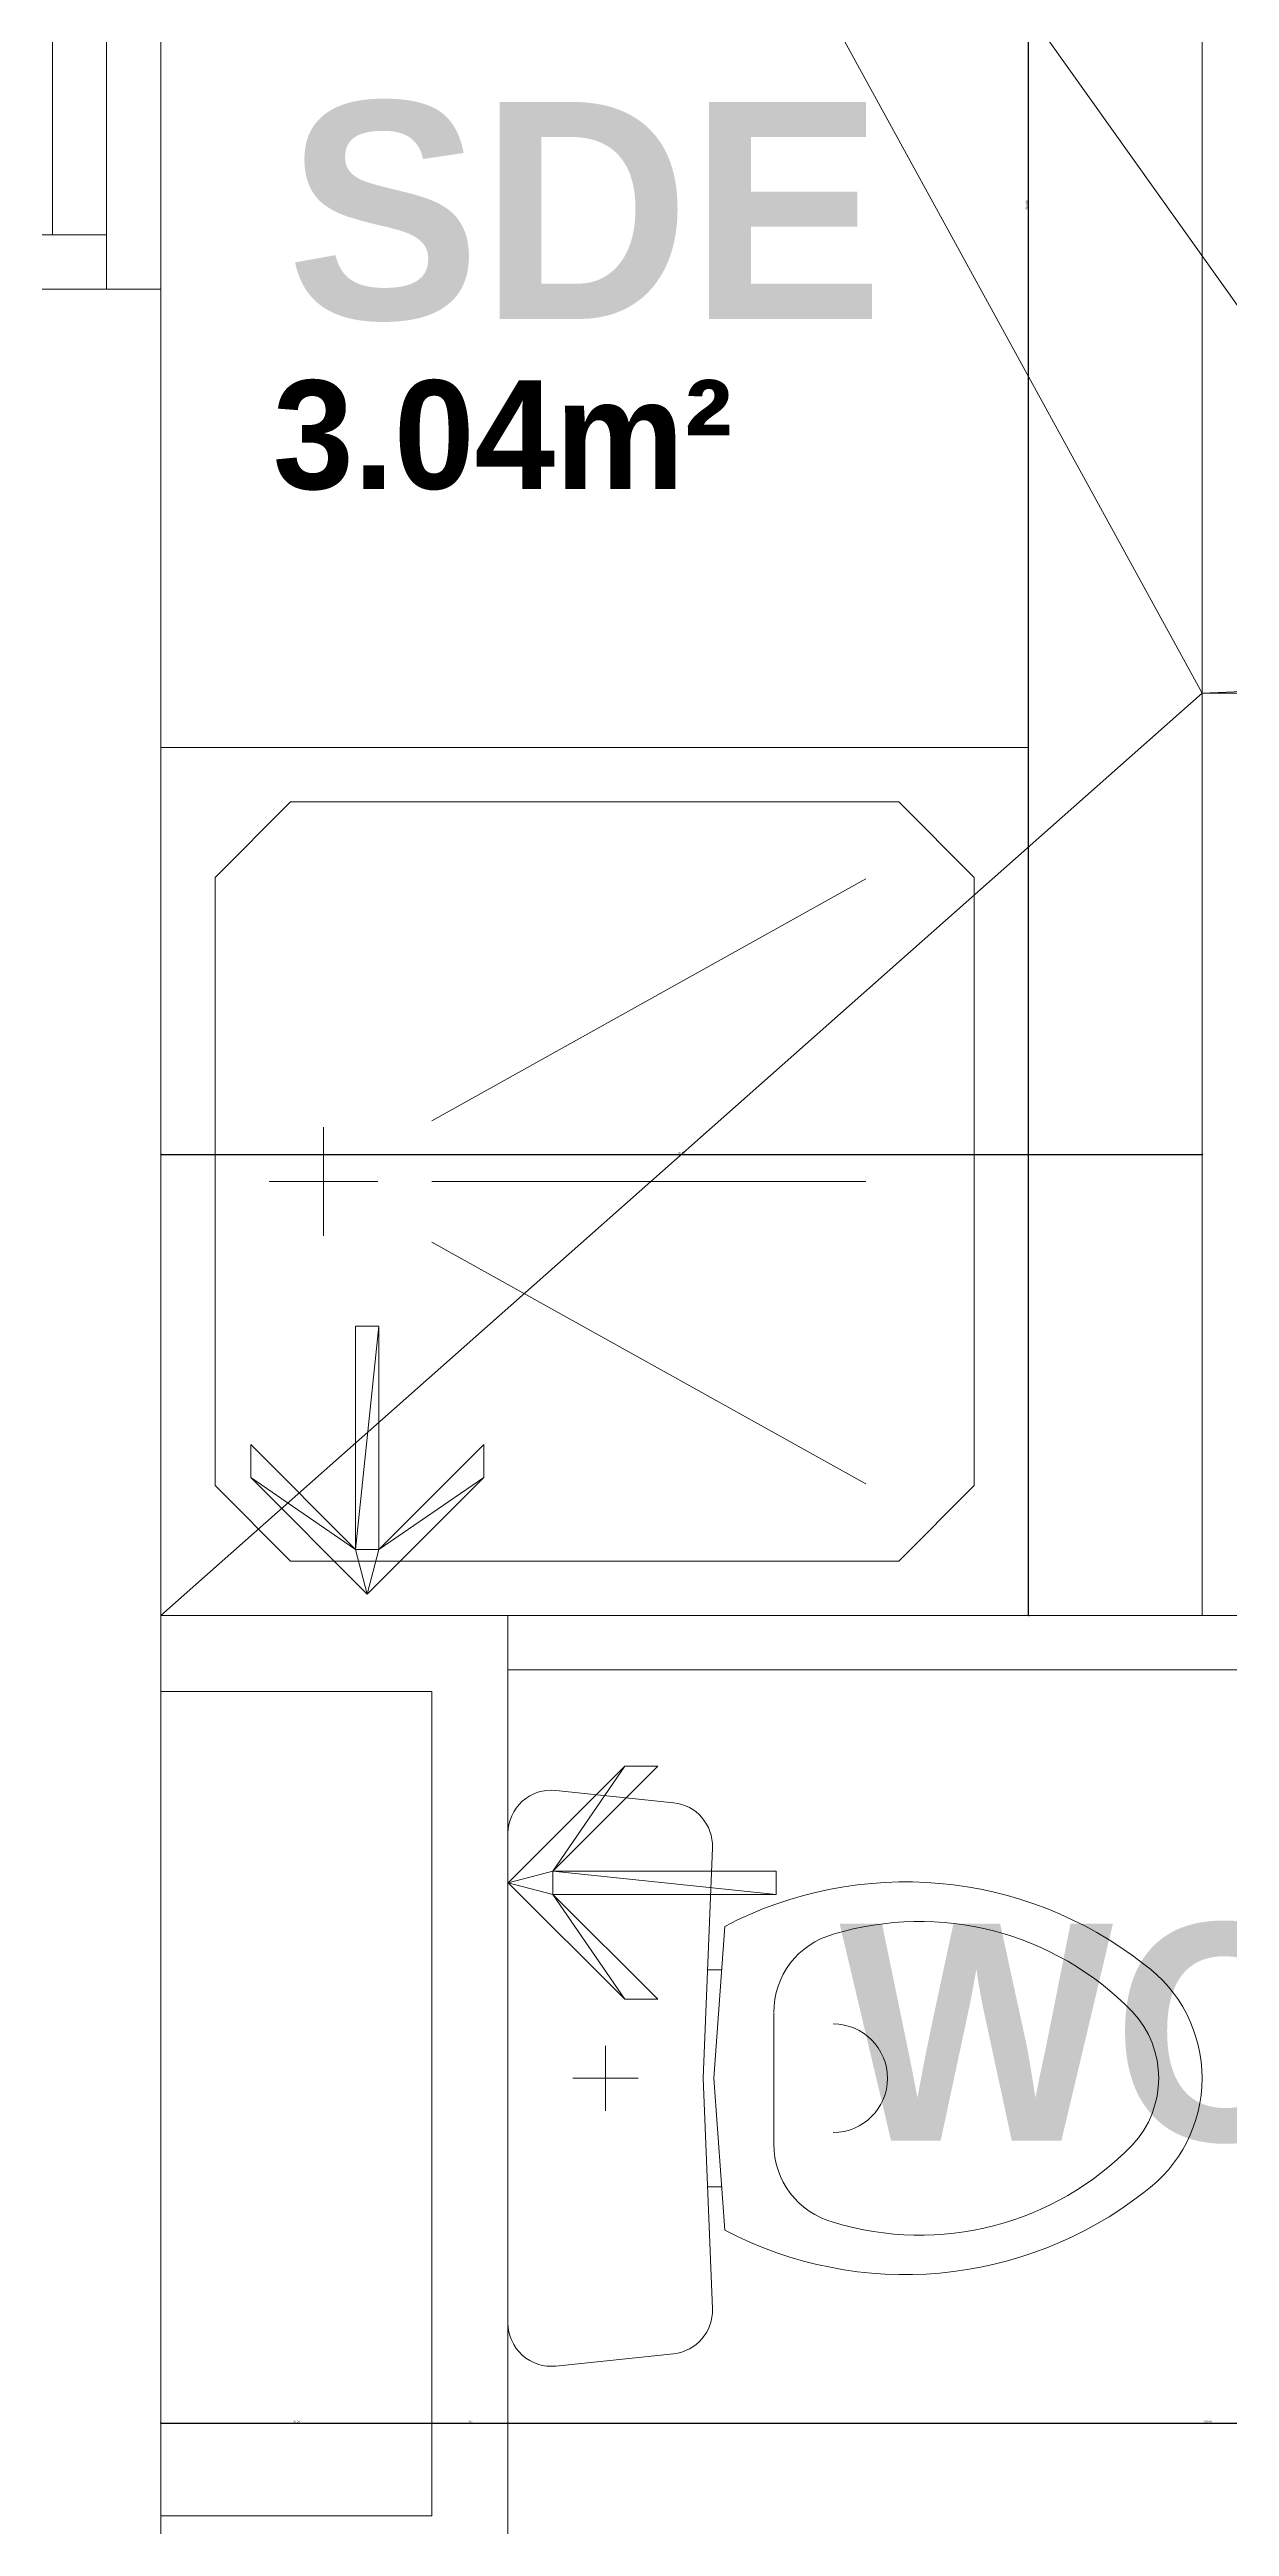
# Model space of a CAD drawing. Header units: metres. Extents: x -12536 to 12621, y -17191 to 9596.
# Drawn here: x -8529.3 to -8420.5, y -2835.3 to -2607 of the extents above; entities that cross this region are included whole.
import ezdxf
from ezdxf.enums import TextEntityAlignment as Align

# ---------------------------------------------------------------- set-up
doc = ezdxf.new("R2010")
doc.units = ezdxf.units.M
doc.header["$MEASUREMENT"] = 0
doc.header["$PDMODE"] = 2
doc.header["$PDSIZE"] = 0.25
for name, color, linetype in [('Calque commun', 7, 'Continuous'), ('Layer2', 7, 'Continuous'), ('Layer90', 7, 'Continuous'), ('Textes', 7, 'Continuous')]:
    doc.layers.add(name, color=color, linetype=linetype)
doc.styles.add('Century Gothic', font='GOTHICB.TTF', dxfattribs={"height": 0.4})
doc.styles.add('Century Gothic14', font='GOTHIC.TTF', dxfattribs={"height": 0.2})
doc.styles.add('Century Gothic17', font='GOTHIC.TTF', dxfattribs={"height": 0.18})
doc.styles.add('Century Gothic2', font='GOTHICB.TTF', dxfattribs={"height": 0.313})
doc.styles.add('Century Gothic6', font='GOTHIC.TTF', dxfattribs={"height": 0.18})
doc.dimstyles.new('DIM13', dxfattribs={"dimtxt": 0.2, "dimasz": 0.035, "dimexe": 0.05, "dimexo": 0, "dimgap": 0.05, "dimtad": 1, "dimzin": 1, "dimdsep": 46, "dimtxsty": 'Century Gothic14', "dimblk": 'ORIGIN', "dimcen": 0.09, "dimdle": 0.05, "dimadec": 0, "dimazin": 0, "dimtfac": 1, "dimtdec": 4, "dimtix": 1, "dimtofl": 0, "dimtmove": 0, "dimatfit": 3, "dimfxl": 0.05, "dimfxlon": 1, "dimfrac": 2, "dimtolj": 1, "dimtzin": 0, "dimarcsym": 2})
doc.dimstyles.new('DIM16', dxfattribs={"dimtxt": 0.18, "dimasz": 0.035, "dimexe": 0.05, "dimexo": 0, "dimgap": 0.05, "dimtad": 1, "dimzin": 1, "dimdsep": 46, "dimtxsty": 'Century Gothic17', "dimblk": 'ORIGIN', "dimcen": 0.09, "dimdle": 0.05, "dimadec": 0, "dimazin": 0, "dimtfac": 1, "dimtdec": 4, "dimtix": 1, "dimtofl": 0, "dimtmove": 0, "dimatfit": 3, "dimfxl": 0.05, "dimfxlon": 1, "dimfrac": 2, "dimtolj": 1, "dimtzin": 0, "dimarcsym": 2})
doc.dimstyles.new('DIM7', dxfattribs={"dimtxt": 0.18, "dimasz": 0.035, "dimexe": 0.05, "dimexo": 0, "dimgap": 0.05, "dimtad": 1, "dimzin": 1, "dimdsep": 46, "dimtxsty": 'Century Gothic6', "dimblk": 'ORIGIN', "dimcen": 0.09, "dimdle": 0.05, "dimadec": 0, "dimazin": 0, "dimtfac": 1, "dimtdec": 4, "dimtix": 1, "dimtofl": 0, "dimtmove": 0, "dimatfit": 3, "dimfxl": 0.05, "dimfxlon": 1, "dimfrac": 2, "dimtolj": 1, "dimtzin": 0, "dimarcsym": 2})

# ---------------------------------------------------------------- blocks, each defined once
blk = doc.blocks.new('Block31043')
at = {"layer": 'Calque commun', "color": 7, "linetype": 'Continuous', "lineweight": 5}
blk.add_line((7.934, -29.2906), (7.934, -22.1082), dxfattribs=at)
blk = doc.blocks.new('wc-3')
at = {"layer": 'Layer2', "color": 6, "linetype": 'Continuous', "lineweight": 5}
for p, q in [((-0.2256, 0), (0.2256, 0)), ((-0.2653, -0.0442), (-0.2539, -0.1527)), ((0.2539, -0.1527), (0.2653, -0.0442)), ((0, -0.06), (0, -0.12)), ((-0.03, -0.09), (0.03, -0.09)), ((-0.2125, -0.1885), (0, -0.18)), ((0, -0.18), (0.2125, -0.1885)), ((-0.14, -0.2), (0, -0.19)), ((-0.1, -0.184), (-0.1, -0.1971)), ((0, -0.19), (0.14, -0.2)), ((0.1, -0.1971), (0.1, -0.184)), ((-0.06, -0.2451), (0.06, -0.2451))]:
    blk.add_line(p, q, dxfattribs=at)
at = {"layer": 'Layer2', "color": 6, "linetype": 'Continuous', "lineweight": 5, "flags": 128}
for points in [[(-0.2653, -0.0442, -0.445253), (-0.2256, 0)], [(0.2256, 0, -0.445276), (0.2653, -0.0442)], [(-0.2539, -0.1527, 0.395314), (-0.2125, -0.1885)], [(0.2125, -0.1885, 0.395339), (0.2539, -0.1527)], [(-0.14, -0.2, 0.294671), (-0.1052, -0.5864)], [(0.14, -0.2, -0.294671), (0.1052, -0.5864)], [(-0.1327, -0.3, -0.337883), (-0.0606, -0.2451)], [(0.1327, -0.3, 0.337854), (0.0606, -0.2451)], [(-0.1327, -0.3, 0.281729), (-0.0616, -0.5756)], [(-0.05, -0.3, 1), (0.05, -0.3)], [(0.1327, -0.3, -0.279876), (0.0616, -0.5756)], [(-0.1052, -0.5864, 0.509528), (0.1052, -0.5864)], [(-0.0616, -0.5756, 0.395927), (0.0616, -0.5756)]]:
    blk.add_lwpolyline(points, format="xyb", dxfattribs=at)
blk = doc.blocks.new('douche80wt\t')
at = {"layer": 'Layer90', "color": 6, "linetype": 'Continuous', "lineweight": 5}
for p, q in [((0, 0), (0, 0.8)), ((0, 0.8), (0.8, 0.8)), ((0.8, 0.8), (0.8, 0)), ((0.05, 0.6803), (0.1197, 0.75)), ((0.1197, 0.75), (0.6803, 0.75)), ((0.6803, 0.75), (0.75, 0.6803)), ((0.05, 0.1197), (0.05, 0.6803)), ((0.25, 0.4558), (0.65, 0.6788)), ((0.75, 0.6803), (0.75, 0.1197)), ((0.15, 0.45), (0.15, 0.35)), ((0.2, 0.4), (0.1, 0.4)), ((0.65, 0.4), (0.25, 0.4)), ((0.25, 0.3442), (0.65, 0.1212)), ((0.1197, 0.05), (0.05, 0.1197)), ((0.75, 0.1197), (0.6803, 0.05)), ((0.6803, 0.05), (0.1197, 0.05)), ((0.8, 0), (0, 0))]:
    blk.add_line(p, q, dxfattribs=at)
blk = doc.blocks.new('_ORIGIN')
at = {"color": 0, "linetype": 'ByBlock', "lineweight": -2}
blk.add_line((0, 0), (-1, 0), dxfattribs=at)
blk.add_circle((0, 0), 0.5, dxfattribs=at)
blk = doc.blocks.new('*D1377')
at = {"layer": 'Calque commun', "color": 0, "linetype": 'ByBlock', "lineweight": -2, "transparency": 16777216}
for p, q in [((-8487.03, -2825.78), (-8487.03, -2825.73)), ((-8487, -2825.78), (-8358.07, -2825.78)), ((-8358.03, -2825.78), (-8358.07, -2825.78)), ((-8358.03, -2825.78), (-8358.03, -2825.73))]:
    blk.add_line(p, q, dxfattribs=at)
at = {"layer": 'Calque commun', "color": 0, "linetype": 'Continuous', "lineweight": -2, "transparency": 16777216}
blk.add_line((-8358, -2825.78), (-8357.96, -2825.78), dxfattribs=at)
at = {"layer": 'Defpoints', "color": 0, "linetype": 'Continuous', "transparency": 16777216}
for p in [(-8487.03, -2825.78), (-8358.03, -2825.78), (-8358.03, -2825.78)]:
    blk.add_point(p, dxfattribs=at)
at = {"layer": 'Calque commun', "color": 0, "linetype": 'Continuous', "lineweight": -2, "transparency": 16777216, "xscale": 0.03500000014901161, "yscale": 0.03500000014901161, "zscale": 0.03500000014901161, "rotation": 180}
for p in [(-8487.03, -2825.78), (-8358.03, -2825.78)]:
    blk.add_blockref('_ORIGIN', p, dxfattribs=at)
at = {"layer": 'Calque commun', "color": 0, "linetype": 'Continuous', "lineweight": 5, "transparency": 16777216, "insert": (-8422.53, -2825.73), "char_height": 0.18, "attachment_point": 8, "line_spacing_factor": 0.773441, "style": 'Century Gothic6'}
blk.add_mtext('\\A1;129.00', dxfattribs=at)
blk = doc.blocks.new('*D1378')
at = {"layer": 'Calque commun', "color": 0, "linetype": 'ByBlock', "lineweight": -2, "transparency": 16777216}
for p, q in [((-8494.03, -2825.78), (-8494.03, -2825.73)), ((-8494, -2825.78), (-8487.07, -2825.78)), ((-8487.03, -2825.78), (-8487.07, -2825.78)), ((-8487.03, -2825.78), (-8487.03, -2825.73))]:
    blk.add_line(p, q, dxfattribs=at)
at = {"layer": 'Calque commun', "color": 0, "linetype": 'Continuous', "lineweight": -2, "transparency": 16777216}
blk.add_line((-8487, -2825.78), (-8486.96, -2825.78), dxfattribs=at)
at = {"layer": 'Defpoints', "color": 0, "linetype": 'Continuous', "transparency": 16777216}
for p in [(-8494.03, -2825.78), (-8487.03, -2825.78), (-8487.03, -2825.78)]:
    blk.add_point(p, dxfattribs=at)
at = {"layer": 'Calque commun', "color": 0, "linetype": 'Continuous', "lineweight": -2, "transparency": 16777216, "xscale": 0.03500000014901161, "yscale": 0.03500000014901161, "zscale": 0.03500000014901161, "rotation": 180}
for p in [(-8494.03, -2825.78), (-8487.03, -2825.78)]:
    blk.add_blockref('_ORIGIN', p, dxfattribs=at)
at = {"layer": 'Calque commun', "color": 0, "linetype": 'Continuous', "lineweight": 5, "transparency": 16777216, "insert": (-8490.53, -2825.73), "char_height": 0.18, "attachment_point": 8, "line_spacing_factor": 0.773441, "style": 'Century Gothic17'}
blk.add_mtext('\\A1;7.00', dxfattribs=at)
blk = doc.blocks.new('*D1379')
at = {"layer": 'Calque commun', "color": 0, "linetype": 'ByBlock', "lineweight": -2, "transparency": 16777216}
for p, q in [((-8519.03, -2825.78), (-8519.03, -2825.73)), ((-8519, -2825.78), (-8494.07, -2825.78)), ((-8494.03, -2825.78), (-8494.07, -2825.78)), ((-8494.03, -2825.78), (-8494.03, -2825.73))]:
    blk.add_line(p, q, dxfattribs=at)
at = {"layer": 'Calque commun', "color": 0, "linetype": 'Continuous', "lineweight": -2, "transparency": 16777216}
blk.add_line((-8494, -2825.78), (-8493.96, -2825.78), dxfattribs=at)
at = {"layer": 'Defpoints', "color": 0, "linetype": 'Continuous', "transparency": 16777216}
for p in [(-8519.03, -2825.78), (-8494.03, -2825.78), (-8494.03, -2825.78)]:
    blk.add_point(p, dxfattribs=at)
at = {"layer": 'Calque commun', "color": 0, "linetype": 'Continuous', "lineweight": -2, "transparency": 16777216, "xscale": 0.03500000014901161, "yscale": 0.03500000014901161, "zscale": 0.03500000014901161, "rotation": 180}
for p in [(-8519.03, -2825.78), (-8494.03, -2825.78)]:
    blk.add_blockref('_ORIGIN', p, dxfattribs=at)
at = {"layer": 'Calque commun', "color": 0, "linetype": 'Continuous', "lineweight": 5, "transparency": 16777216, "insert": (-8506.53, -2825.73), "char_height": 0.18, "attachment_point": 8, "line_spacing_factor": 0.773441, "style": 'Century Gothic17'}
blk.add_mtext('\\A1;25.00', dxfattribs=at)
blk = doc.blocks.new('@PRES_1_$$_1-35')
at = {"layer": 'Calque commun', "color": 5, "linetype": 'Continuous', "lineweight": 5}
for p, q in [((0, 0.32), (0.8, 0.32)), ((0.8, 0.15), (0, 0.15)), ((0.05, 0.05), (0.05, 0.15)), ((0.75, 0.15), (0.75, 0.05)), ((0.05, 0.1), (0.75, 0.1)), ((0.8, 0.05), (0, 0.05)), ((0, 0), (0.8, 0))]:
    blk.add_line(p, q, dxfattribs=at)
blk = doc.blocks.new('@PRES_1_$$_1-36')
at = {"layer": 'Calque commun', "color": 7, "linetype": 'Continuous', "lineweight": 5}
blk.add_line((0, 0), (0, 0.32), dxfattribs=at)
blk = doc.blocks.new('@PRES_1_$$_1-37')
at = {"layer": 'Calque commun', "color": 7, "linetype": 'Continuous', "lineweight": 5}
blk.add_line((0, 0), (0, 0.32), dxfattribs=at)
blk = doc.blocks.new('INTER_2D_COMB13')
at = {"layer": 'Calque commun', "color": 0, "linetype": 'ByBlock', "lineweight": -2}
for name in ['@PRES_1_$$_1-35', '@PRES_1_$$_1-36']:
    blk.add_blockref(name, (0, 0), dxfattribs=at)
at = {"layer": 'Calque commun', "color": 0, "linetype": 'ByBlock', "lineweight": -2, "extrusion": (0, 0, -1), "xscale": -1, "yscale": -1, "zscale": -1, "rotation": 180}
blk.add_blockref('@PRES_1_$$_1-37', (-0.8, 0), dxfattribs=at)
blk = doc.blocks.new('PLACED_COMB13')
at = {"layer": 'Calque commun', "color": 0, "linetype": 'ByBlock', "lineweight": -2}
blk.add_blockref('INTER_2D_COMB13', (0, 0), dxfattribs=at)
blk = doc.blocks.new('*D1574')
at = {"layer": 'Calque commun', "color": 0, "linetype": 'ByBlock', "lineweight": -2, "transparency": 16777216}
for p, q in [((-8439.03, -2491.34), (-8439.08, -2491.34)), ((-8439.03, -2491.34), (-8439.03, -2491.38)), ((-8439.03, -2751.31), (-8439.03, -2491.38)), ((-8439.03, -2751.35), (-8438.98, -2751.35))]:
    blk.add_line(p, q, dxfattribs=at)
at = {"layer": 'Calque commun', "color": 0, "linetype": 'Continuous', "lineweight": -2, "transparency": 16777216}
blk.add_line((-8439.03, -2491.31), (-8439.03, -2491.27), dxfattribs=at)
at = {"layer": 'Defpoints', "color": 0, "linetype": 'Continuous', "transparency": 16777216}
for p in [(-8439.03, -2491.34), (-8439.03, -2491.34), (-8439.03, -2751.35)]:
    blk.add_point(p, dxfattribs=at)
at = {"layer": 'Calque commun', "color": 0, "linetype": 'Continuous', "lineweight": -2, "transparency": 16777216, "xscale": 0.03500000014901161, "yscale": 0.03500000014901161, "zscale": 0.03500000014901161, "rotation": 270}
for p in [(-8439.03, -2491.34), (-8439.03, -2751.35)]:
    blk.add_blockref('_ORIGIN', p, dxfattribs=at)
at = {"layer": 'Calque commun', "color": 0, "linetype": 'Continuous', "lineweight": 5, "transparency": 16777216, "insert": (-8439.08, -2621.35), "char_height": 0.2, "attachment_point": 8, "rotation": 90, "line_spacing_factor": 0.773441, "style": 'Century Gothic14'}
blk.add_mtext('\\A1;260.00', dxfattribs=at)
blk = doc.blocks.new('*D1575')
at = {"layer": 'Calque commun', "color": 0, "linetype": 'ByBlock', "lineweight": -2, "transparency": 16777216}
for p, q in [((-8519.03, -2708.8), (-8519.03, -2708.9)), ((-8519, -2708.85), (-8423.07, -2708.85)), ((-8423.03, -2708.85), (-8423.07, -2708.85)), ((-8423.03, -2708.8), (-8423.03, -2708.9))]:
    blk.add_line(p, q, dxfattribs=at)
at = {"layer": 'Calque commun', "color": 0, "linetype": 'Continuous', "lineweight": -2, "transparency": 16777216}
blk.add_line((-8423, -2708.85), (-8422.96, -2708.85), dxfattribs=at)
at = {"layer": 'Defpoints', "color": 0, "linetype": 'Continuous', "transparency": 16777216}
for p in [(-8519.03, -2684.74), (-8423.03, -2684.74), (-8423.03, -2708.85)]:
    blk.add_point(p, dxfattribs=at)
at = {"layer": 'Calque commun', "color": 0, "linetype": 'Continuous', "lineweight": -2, "transparency": 16777216, "xscale": 0.03500000014901161, "yscale": 0.03500000014901161, "zscale": 0.03500000014901161, "rotation": 180}
for p in [(-8519.03, -2708.85), (-8423.03, -2708.85)]:
    blk.add_blockref('_ORIGIN', p, dxfattribs=at)
at = {"layer": 'Calque commun', "color": 0, "linetype": 'Continuous', "lineweight": 5, "transparency": 16777216, "insert": (-8471.03, -2708.8), "char_height": 0.18, "attachment_point": 8, "line_spacing_factor": 0.773441, "style": 'Century Gothic6'}
blk.add_mtext('\\A1;96.00', dxfattribs=at)
blk = doc.blocks.new('fleche01')
at = {"layer": 'Calque commun', "color": 6, "linetype": 'Continuous', "lineweight": 20}
mesh = blk.add_polyface(dxfattribs=at)
corners = [(1.283, 1), (0.383, 0.1), (1, 1), (1, -1), (0, 0), (0.383, -0.1), (2.3, 0.1), (2.3, -0.1), (1.283, -1)]
mesh.append_faces([[corners[k] for k in face] for face in [(4, 1, 5)]], dxfattribs={"vtx0": -1, "vtx1": -1, "vtx2": -1, "color": 6})
mesh.append_faces([[corners[k] for k in face] for face in [(0, 1, 2)]], dxfattribs={"vtx1": -1, "color": 6})
mesh.append_faces([[corners[k] for k in face] for face in [(3, 4, 5), (4, 2, 1), (7, 5, 1)]], dxfattribs={"vtx1": -1, "vtx2": -1, "color": 6})
mesh.append_faces([[corners[k] for k in face] for face in [(1, 6, 7), (5, 8, 3)]], dxfattribs={"vtx2": -1, "color": 6})

msp = doc.modelspace()

# ---------------------------------------------------------------- linework, layer by layer
at = {"layer": 'Calque commun', "color": 15, "linetype": 'Continuous', "lineweight": 20}
for p, q in [((-8423.032, -2751.346), (-8423.032, -2666.345)), ((-8423.032, -2666.345), (-8358.031, -2666.345)), ((-8309.031, -2751.371), (-8487.031, -2751.35)), ((-8423.032, -2751.346), (-8418.031, -2751.346)), ((-8309.032, -2756.372), (-8487.031, -2756.35))]:
    msp.add_line(p, q, dxfattribs=at)
at = {"layer": 'Calque commun', "color": 4, "linetype": 'Continuous', "lineweight": 20}
for p, q in [((-8519.032, -2751.346), (-8487.031, -2751.346)), ((-8519.032, -2751.346), (-8519.032, -2758.346)), ((-8519.032, -2758.346), (-8494.032, -2758.346))]:
    msp.add_line(p, q, dxfattribs=at)
at = {"layer": 'Calque commun', "color": 12, "linetype": 'Continuous', "lineweight": 20}
for p, q in [((-8487.031, -2751.346), (-8487.031, -2841.346)), ((-8494.032, -2758.346), (-8494.032, -2834.345)), ((-8494.032, -2834.345), (-8519.032, -2834.345)), ((-8519.032, -2841.346), (-8519.032, -2834.345))]:
    msp.add_line(p, q, dxfattribs=at)

# ---------------------------------------------------------------- block references
at = {"layer": 'Calque commun', "color": 0, "linetype": 'ByBlock', "lineweight": -2}
for name, p, xscale, yscale, zscale in [('Block31043', (-9312.433, -398.28), 100, 100, 100), ('douche80wt\t', (-8519.032, -2751.346), 100, 100, 100), ('fleche01', (-8486.999, -2775.978), 10.73741838335991, 10.73741838335991, 10.73741838335991)]:
    msp.add_blockref(name, p, dxfattribs=dict(at, xscale=xscale, yscale=yscale, zscale=zscale))
at = {"layer": 'Calque commun', "color": 0, "linetype": 'ByBlock', "lineweight": -2, "extrusion": (0, 0, -1), "xscale": -100, "yscale": -100, "zscale": -100, "rotation": 90}
msp.add_blockref('PLACED_COMB13', (8519.032, -2549.101), dxfattribs=at)
at = {"layer": 'Calque commun', "color": 0, "linetype": 'ByBlock', "lineweight": -2, "rotation": 89.99999999999999}
for name, p, xscale, yscale, zscale in [('fleche01', (-8499.995, -2749.378), 10.73741838335991, 10.73741838335991, 10.73741838335991), ('wc-3', (-8487.031, -2793.999), 100, 100, 100)]:
    msp.add_blockref(name, p, dxfattribs=dict(at, xscale=xscale, yscale=yscale, zscale=zscale))

# ---------------------------------------------------------------- texts
at = {"layer": 'Textes', "color": 5, "linetype": 'ByBlock', "lineweight": -2, "style": 'Century Gothic'}
for s, p in [('SDE', (-8507.423, -2611.844)), ('WC', (-8456.47, -2779.76))]:
    msp.add_text(s, height=20, dxfattribs=at).set_placement(p, align=Align.TOP_LEFT)
at = {"layer": 'Textes', "color": 9, "linetype": 'ByBlock', "lineweight": -2, "style": 'Century Gothic2'}
msp.add_text('3.04m²', height=10, dxfattribs=at).set_placement((-8508.694, -2637.511), align=Align.TOP_LEFT)

# ---------------------------------------------------------------- dimensions: what is measured, and where the dimension line sits
at = {"layer": 'Calque commun', "color": 5, "linetype": 'Continuous', "lineweight": 5}
for p1, p2, distance, dimstyle, picture, middle in [((-8439.031, -2751.346), (-8439.031, -2491.345), 0, 'DIM13', '*D1574', (-8439.186, -2621.345)), ((-8519.032, -2684.737), (-8423.032, -2684.737), -24.108, 'DIM7', '*D1575', (-8471.032, -2708.701)), ((-8519.032, -2825.78), (-8494.032, -2825.78), 0, 'DIM16', '*D1379', (-8506.532, -2825.636)), ((-8494.032, -2825.78), (-8487.031, -2825.78), 0, 'DIM16', '*D1378', (-8490.531, -2825.636)), ((-8487.031, -2825.78), (-8358.031, -2825.78), 0, 'DIM7', '*D1377', (-8422.531, -2825.636))]:
    dim = msp.add_aligned_dim(p1=p1, p2=p2, distance=distance, dimstyle=dimstyle, dxfattribs=at)
    dim.commit()
    dim.dimension.update_dxf_attribs({"geometry": picture, "text_midpoint": middle})

# ---------------------------------------------------------------- meshes
at = {"layer": 'Calque commun', "color": 7, "linetype": 'Continuous', "lineweight": 5}
mesh = msp.add_polyface(dxfattribs=at)
corners = [(-6352.223, -1261.028), (-12352.223, -1261.028), (-12352.223, -5461.028), (-6352.223, -5461.028)]
mesh.append_faces([[corners[k] for k in face] for face in [(0, 1, 2, 3)]], dxfattribs={"color": 7})
at = {"layer": 'Calque commun', "color": 9, "linetype": 'Continuous', "lineweight": 5}
mesh = msp.add_polyface(dxfattribs=at)
corners = [(-8519.032, -2491.345), (-8519.032, -2751.346), (-8423.032, -2666.345), (-8363.031, -2663.846), (-8363.031, -2576.346), (-8423.032, -2576.346), (-8423.032, -2491.345), (-8363.031, -2666.345), (-8423.032, -2751.346)]
mesh.append_faces([[corners[k] for k in face] for face in [(0, 5, 6)]], dxfattribs={"vtx0": -1, "color": 9})
mesh.append_faces([[corners[k] for k in face] for face in [(0, 2, 5), (2, 3, 5)]], dxfattribs={"vtx0": -1, "vtx1": -1, "vtx2": -1, "color": 9})
mesh.append_faces([[corners[k] for k in face] for face in [(8, 2, 1)]], dxfattribs={"vtx1": -1, "color": 9})
mesh.append_faces([[corners[k] for k in face] for face in [(0, 1, 2)]], dxfattribs={"vtx1": -1, "vtx2": -1, "color": 9})
mesh.append_faces([[corners[k] for k in face] for face in [(3, 4, 5), (2, 7, 3)]], dxfattribs={"vtx2": -1, "color": 9})
mesh = msp.add_polyface(dxfattribs=at)
corners = [(-8125.031, -2946.347), (-8519.032, -2491.345), (-8519.032, -3327.344), (-7923.035, -2491.345), (-8122.533, -2756.346), (-7923.034, -2756.346), (-7923.034, -3327.344), (-7923.035, -2946.347)]
mesh.append_faces([[corners[k] for k in face] for face in [(6, 0, 2)]], dxfattribs={"vtx0": -1, "vtx1": -1, "color": 9})
mesh.append_faces([[corners[k] for k in face] for face in [(0, 1, 2)]], dxfattribs={"vtx0": -1, "vtx2": -1, "color": 9})
mesh.append_faces([[corners[k] for k in face] for face in [(3, 1, 4), (0, 4, 1)]], dxfattribs={"vtx1": -1, "vtx2": -1, "color": 9})
mesh.append_faces([[corners[k] for k in face] for face in [(4, 5, 3), (6, 7, 0)]], dxfattribs={"vtx2": -1, "color": 9})
at = {"layer": 'Calque commun', "color": 9, "linetype": 'Continuous', "lineweight": 20}
mesh = msp.add_polyface(dxfattribs=at)
corners = [(-7923.034, -3327.344), (-8519.032, -2491.345), (-8519.032, -3327.344), (-7923.034, -2491.345), (-7917.034, -2491.345)]
mesh.append_faces([[corners[k] for k in face] for face in [(0, 1, 2)]], dxfattribs={"vtx0": -1, "color": 9})
mesh.append_faces([[corners[k] for k in face] for face in [(4, 1, 3)]], dxfattribs={"vtx1": -1, "color": 9})
mesh.append_faces([[corners[k] for k in face] for face in [(0, 3, 1)]], dxfattribs={"vtx1": -1, "vtx2": -1, "color": 9})

doc.saveas('drawing.dxf')
